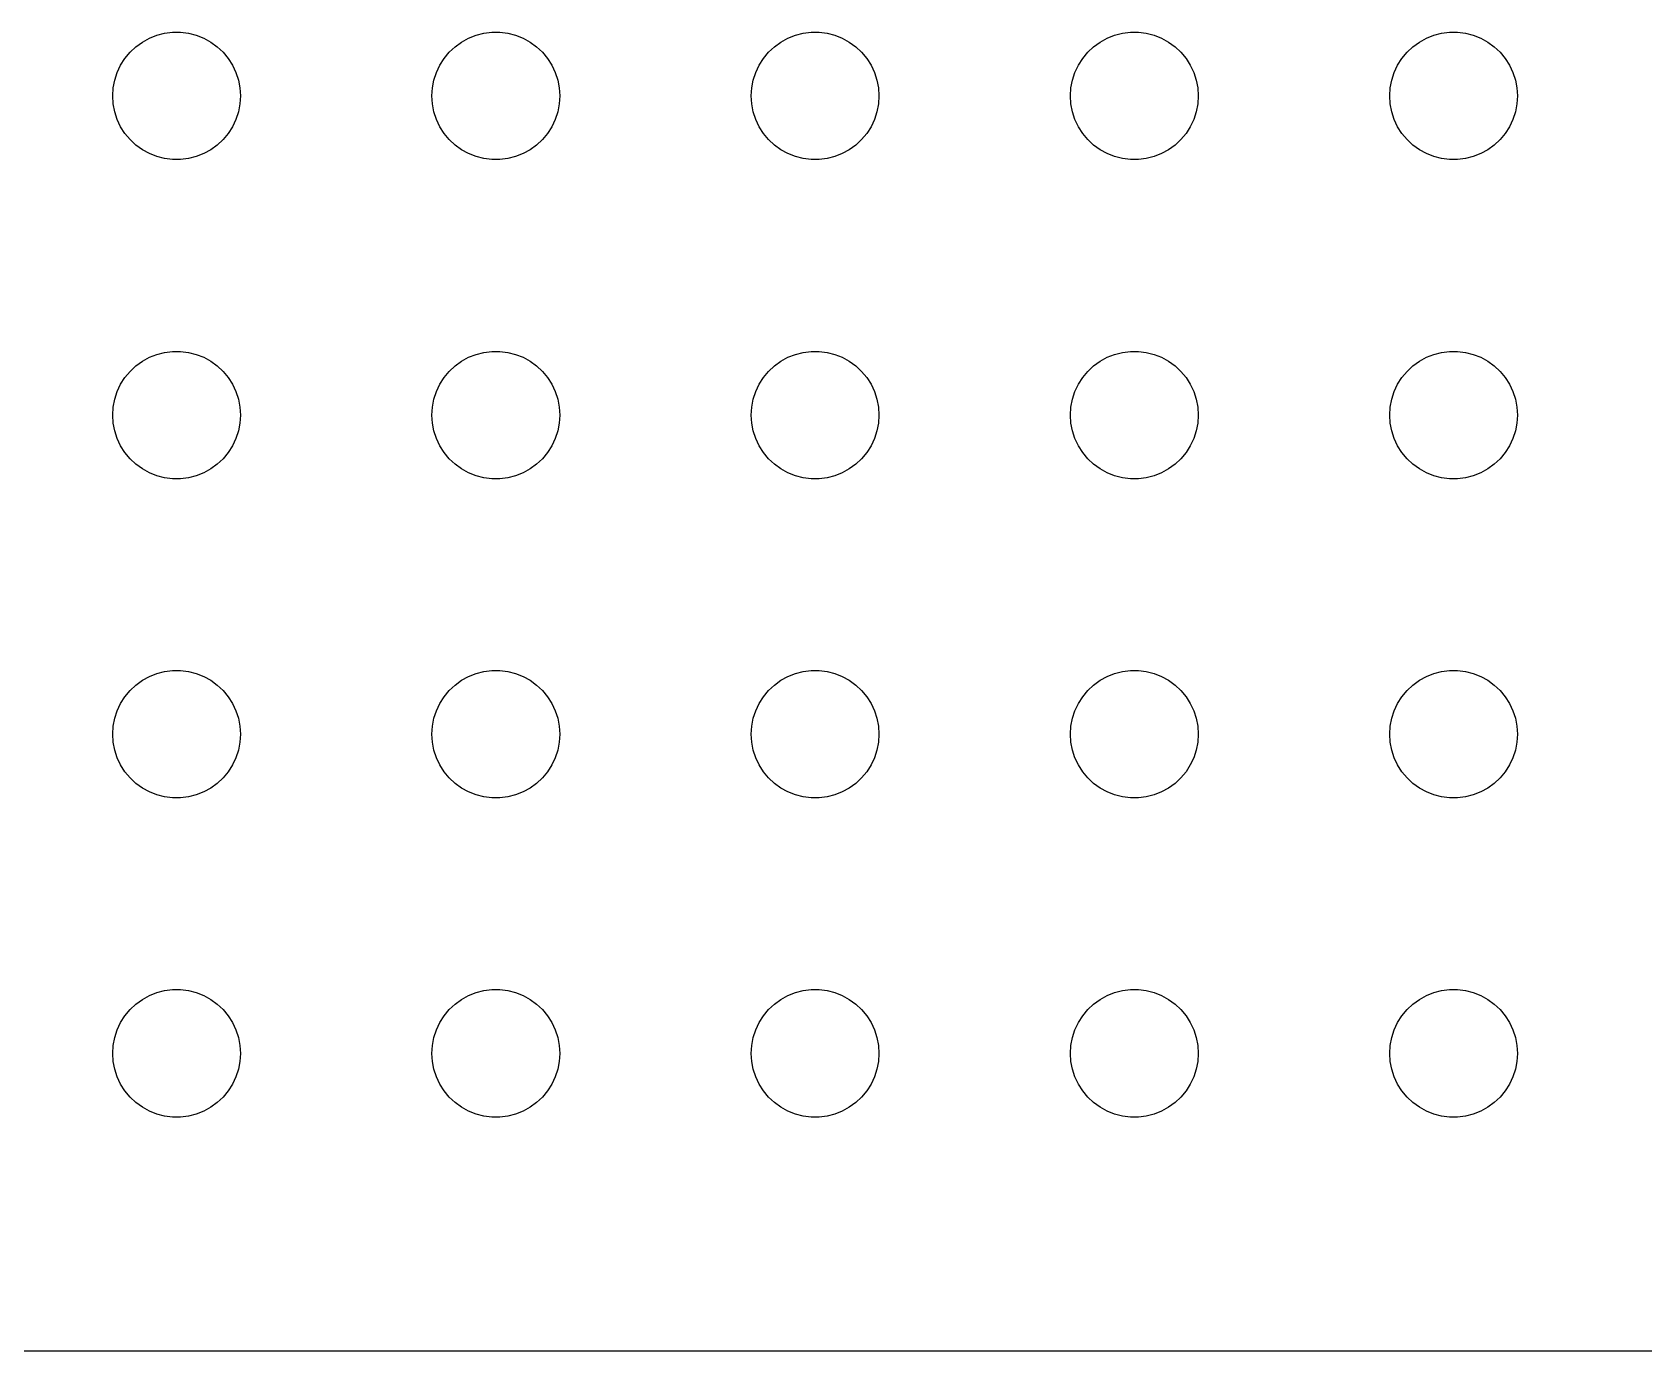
# Model space of a CAD drawing. Header units: metres. Extents: x -150 to 150, y -149 to 149.
# Drawn here: x 34.11 to 71.97, y -149.49 to -118.5 of the extents above; entities that cross this region are included whole.
import ezdxf

# ---------------------------------------------------------------- set-up
doc = ezdxf.new("R2010")
doc.units = ezdxf.units.M

msp = doc.modelspace()

# ---------------------------------------------------------------- linework, layer by layer
for p, q in [((36.4065, -118.973), (36.5439, -118.844)), ((36.5439, -118.844), (36.6963, -118.734)), ((36.6963, -118.734), (36.8613, -118.643)), ((36.8613, -118.643), (37.0365, -118.573)), ((37.0365, -118.573), (37.2189, -118.527)), ((37.2189, -118.527), (37.4058, -118.503)), ((37.4058, -118.503), (37.5942, -118.503)), ((37.5942, -118.503), (37.7811, -118.527)), ((37.7811, -118.527), (37.9635, -118.573)), ((37.9635, -118.573), (38.1387, -118.643)), ((38.1387, -118.643), (38.3037, -118.734)), ((38.3037, -118.734), (38.4561, -118.844)), ((38.4561, -118.844), (38.5934, -118.973)), ((43.9065, -118.973), (44.0439, -118.844)), ((44.0439, -118.844), (44.1963, -118.734)), ((44.1963, -118.734), (44.3613, -118.643)), ((44.3613, -118.643), (44.5365, -118.573)), ((44.5365, -118.573), (44.7189, -118.527)), ((44.7189, -118.527), (44.9058, -118.503)), ((44.9058, -118.503), (45.0942, -118.503)), ((45.0942, -118.503), (45.2811, -118.527)), ((45.2811, -118.527), (45.4635, -118.573)), ((45.4635, -118.573), (45.6387, -118.643)), ((45.6387, -118.643), (45.8037, -118.734)), ((45.8037, -118.734), (45.9561, -118.844)), ((45.9561, -118.844), (46.0934, -118.973)), ((51.4065, -118.973), (51.5439, -118.844)), ((51.5439, -118.844), (51.6963, -118.734)), ((51.6963, -118.734), (51.8613, -118.643)), ((51.8613, -118.643), (52.0365, -118.573)), ((52.0365, -118.573), (52.2189, -118.527)), ((52.2189, -118.527), (52.4058, -118.503)), ((52.4058, -118.503), (52.5942, -118.503)), ((52.5942, -118.503), (52.7811, -118.527)), ((52.7811, -118.527), (52.9635, -118.573)), ((52.9635, -118.573), (53.1387, -118.643)), ((53.1387, -118.643), (53.3037, -118.734)), ((53.3037, -118.734), (53.4561, -118.844)), ((53.4561, -118.844), (53.5934, -118.973)), ((58.9065, -118.973), (59.0439, -118.844)), ((59.0439, -118.844), (59.1963, -118.734)), ((59.1963, -118.734), (59.3613, -118.643)), ((59.3613, -118.643), (59.5365, -118.573)), ((59.5365, -118.573), (59.7189, -118.527)), ((59.7189, -118.527), (59.9058, -118.503)), ((59.9058, -118.503), (60.0942, -118.503)), ((60.0942, -118.503), (60.2811, -118.527)), ((60.2811, -118.527), (60.4635, -118.573)), ((60.4635, -118.573), (60.6387, -118.643)), ((60.6387, -118.643), (60.8037, -118.734)), ((60.8037, -118.734), (60.9561, -118.844)), ((60.9561, -118.844), (61.0934, -118.973)), ((66.4065, -118.973), (66.5439, -118.844)), ((66.5439, -118.844), (66.6963, -118.734)), ((66.6963, -118.734), (66.8613, -118.643)), ((66.8613, -118.643), (67.0365, -118.573)), ((67.0365, -118.573), (67.2189, -118.527)), ((67.2189, -118.527), (67.4058, -118.503)), ((67.4058, -118.503), (67.5942, -118.503)), ((67.5942, -118.503), (67.7811, -118.527)), ((67.7811, -118.527), (67.9635, -118.573)), ((67.9635, -118.573), (68.1387, -118.643)), ((68.1387, -118.643), (68.3037, -118.734)), ((68.3037, -118.734), (68.4561, -118.844)), ((68.4561, -118.844), (68.5934, -118.973)), ((36.1855, -119.277), (36.2865, -119.118)), ((36.2865, -119.118), (36.4065, -118.973)), ((38.5934, -118.973), (38.7135, -119.118)), ((38.7135, -119.118), (38.8145, -119.277)), ((43.6855, -119.277), (43.7865, -119.118)), ((43.7865, -119.118), (43.9065, -118.973)), ((46.0934, -118.973), (46.2135, -119.118)), ((46.2135, -119.118), (46.3145, -119.277)), ((51.1855, -119.277), (51.2865, -119.118)), ((51.2865, -119.118), (51.4065, -118.973)), ((53.5934, -118.973), (53.7135, -119.118)), ((53.7135, -119.118), (53.8145, -119.277)), ((58.6855, -119.277), (58.7865, -119.118)), ((58.7865, -119.118), (58.9065, -118.973)), ((61.0934, -118.973), (61.2135, -119.118)), ((61.2135, -119.118), (61.3145, -119.277)), ((66.1855, -119.277), (66.2865, -119.118)), ((66.2865, -119.118), (66.4065, -118.973)), ((68.5934, -118.973), (68.7135, -119.118)), ((68.7135, -119.118), (68.8145, -119.277)), ((36.0118, -119.812), (36.0471, -119.627)), ((36.0471, -119.627), (36.1053, -119.448)), ((36.1053, -119.448), (36.1855, -119.277)), ((38.8145, -119.277), (38.8947, -119.448)), ((38.8947, -119.448), (38.9529, -119.627)), ((38.9529, -119.627), (38.9882, -119.812)), ((43.5118, -119.812), (43.5471, -119.627)), ((43.5471, -119.627), (43.6053, -119.448)), ((43.6053, -119.448), (43.6855, -119.277)), ((46.3145, -119.277), (46.3947, -119.448)), ((46.3947, -119.448), (46.4529, -119.627)), ((46.4529, -119.627), (46.4882, -119.812)), ((51.0118, -119.812), (51.0471, -119.627)), ((51.0471, -119.627), (51.1053, -119.448)), ((51.1053, -119.448), (51.1855, -119.277)), ((53.8145, -119.277), (53.8947, -119.448)), ((53.8947, -119.448), (53.9529, -119.627)), ((53.9529, -119.627), (53.9882, -119.812)), ((58.5118, -119.812), (58.5471, -119.627)), ((58.5471, -119.627), (58.6053, -119.448)), ((58.6053, -119.448), (58.6855, -119.277)), ((61.3145, -119.277), (61.3947, -119.448)), ((61.3947, -119.448), (61.4529, -119.627)), ((61.4529, -119.627), (61.4882, -119.812)), ((66.0118, -119.812), (66.0471, -119.627)), ((66.0471, -119.627), (66.1053, -119.448)), ((66.1053, -119.448), (66.1855, -119.277)), ((68.8145, -119.277), (68.8947, -119.448)), ((68.8947, -119.448), (68.9529, -119.627)), ((68.9529, -119.627), (68.9882, -119.812)), ((36, -120), (36.0118, -119.812)), ((36.0118, -120.188), (36, -120)), ((38.9882, -119.812), (39, -120)), ((39, -120), (38.9882, -120.188)), ((43.5, -120), (43.5118, -119.812)), ((43.5118, -120.188), (43.5, -120)), ((46.4882, -119.812), (46.5, -120)), ((46.5, -120), (46.4882, -120.188)), ((51, -120), (51.0118, -119.812)), ((51.0118, -120.188), (51, -120)), ((53.9882, -119.812), (54, -120)), ((54, -120), (53.9882, -120.188)), ((58.5, -120), (58.5118, -119.812)), ((58.5118, -120.188), (58.5, -120)), ((61.4882, -119.812), (61.5, -120)), ((61.5, -120), (61.4882, -120.188)), ((66, -120), (66.0118, -119.812)), ((66.0118, -120.188), (66, -120)), ((68.9882, -119.812), (69, -120)), ((69, -120), (68.9882, -120.188)), ((36.0471, -120.373), (36.0118, -120.188)), ((36.1053, -120.552), (36.0471, -120.373)), ((38.9529, -120.373), (38.8947, -120.552)), ((38.9882, -120.188), (38.9529, -120.373)), ((43.5471, -120.373), (43.5118, -120.188)), ((43.6053, -120.552), (43.5471, -120.373)), ((46.4529, -120.373), (46.3947, -120.552)), ((46.4882, -120.188), (46.4529, -120.373)), ((51.0471, -120.373), (51.0118, -120.188)), ((51.1053, -120.552), (51.0471, -120.373)), ((53.9529, -120.373), (53.8947, -120.552)), ((53.9882, -120.188), (53.9529, -120.373)), ((58.5471, -120.373), (58.5118, -120.188)), ((58.6053, -120.552), (58.5471, -120.373)), ((61.4529, -120.373), (61.3947, -120.552)), ((61.4882, -120.188), (61.4529, -120.373)), ((66.0471, -120.373), (66.0118, -120.188)), ((66.1053, -120.552), (66.0471, -120.373)), ((68.9529, -120.373), (68.8947, -120.552)), ((68.9882, -120.188), (68.9529, -120.373)), ((36.1855, -120.723), (36.1053, -120.552)), ((36.2865, -120.882), (36.1855, -120.723)), ((38.8145, -120.723), (38.7135, -120.882)), ((38.8947, -120.552), (38.8145, -120.723)), ((43.6855, -120.723), (43.6053, -120.552)), ((43.7865, -120.882), (43.6855, -120.723)), ((46.3145, -120.723), (46.2135, -120.882)), ((46.3947, -120.552), (46.3145, -120.723)), ((51.1855, -120.723), (51.1053, -120.552)), ((51.2865, -120.882), (51.1855, -120.723)), ((53.8145, -120.723), (53.7135, -120.882)), ((53.8947, -120.552), (53.8145, -120.723)), ((58.6855, -120.723), (58.6053, -120.552)), ((58.7865, -120.882), (58.6855, -120.723)), ((61.3145, -120.723), (61.2135, -120.882)), ((61.3947, -120.552), (61.3145, -120.723)), ((66.1855, -120.723), (66.1053, -120.552)), ((66.2865, -120.882), (66.1855, -120.723)), ((68.8145, -120.723), (68.7135, -120.882)), ((68.8947, -120.552), (68.8145, -120.723)), ((36.4065, -121.027), (36.2865, -120.882)), ((36.5439, -121.156), (36.4065, -121.027)), ((38.5934, -121.027), (38.4561, -121.156)), ((38.7135, -120.882), (38.5934, -121.027)), ((43.9065, -121.027), (43.7865, -120.882)), ((44.0439, -121.156), (43.9065, -121.027)), ((46.0934, -121.027), (45.9561, -121.156)), ((46.2135, -120.882), (46.0934, -121.027)), ((51.4065, -121.027), (51.2865, -120.882)), ((51.5439, -121.156), (51.4065, -121.027)), ((53.5934, -121.027), (53.4561, -121.156)), ((53.7135, -120.882), (53.5934, -121.027)), ((58.9065, -121.027), (58.7865, -120.882)), ((59.0439, -121.156), (58.9065, -121.027)), ((61.0934, -121.027), (60.9561, -121.156)), ((61.2135, -120.882), (61.0934, -121.027)), ((66.4065, -121.027), (66.2865, -120.882)), ((66.5439, -121.156), (66.4065, -121.027)), ((68.5934, -121.027), (68.4561, -121.156)), ((68.7135, -120.882), (68.5934, -121.027)), ((36.6963, -121.266), (36.5439, -121.156)), ((36.8613, -121.357), (36.6963, -121.266)), ((37.0365, -121.427), (36.8613, -121.357)), ((37.2189, -121.473), (37.0365, -121.427)), ((37.4058, -121.497), (37.2189, -121.473)), ((37.5942, -121.497), (37.4058, -121.497)), ((37.7811, -121.473), (37.5942, -121.497)), ((37.9635, -121.427), (37.7811, -121.473)), ((38.1387, -121.357), (37.9635, -121.427)), ((38.3037, -121.266), (38.1387, -121.357)), ((38.4561, -121.156), (38.3037, -121.266)), ((44.1963, -121.266), (44.0439, -121.156)), ((44.3613, -121.357), (44.1963, -121.266)), ((44.5365, -121.427), (44.3613, -121.357)), ((44.7189, -121.473), (44.5365, -121.427)), ((44.9058, -121.497), (44.7189, -121.473)), ((45.0942, -121.497), (44.9058, -121.497)), ((45.2811, -121.473), (45.0942, -121.497)), ((45.4635, -121.427), (45.2811, -121.473)), ((45.6387, -121.357), (45.4635, -121.427)), ((45.8037, -121.266), (45.6387, -121.357)), ((45.9561, -121.156), (45.8037, -121.266)), ((51.6963, -121.266), (51.5439, -121.156)), ((51.8613, -121.357), (51.6963, -121.266)), ((52.0365, -121.427), (51.8613, -121.357)), ((52.2189, -121.473), (52.0365, -121.427)), ((52.4058, -121.497), (52.2189, -121.473)), ((52.5942, -121.497), (52.4058, -121.497)), ((52.7811, -121.473), (52.5942, -121.497)), ((52.9635, -121.427), (52.7811, -121.473)), ((53.1387, -121.357), (52.9635, -121.427)), ((53.3037, -121.266), (53.1387, -121.357)), ((53.4561, -121.156), (53.3037, -121.266)), ((59.1963, -121.266), (59.0439, -121.156)), ((59.3613, -121.357), (59.1963, -121.266)), ((59.5365, -121.427), (59.3613, -121.357)), ((59.7189, -121.473), (59.5365, -121.427)), ((59.9058, -121.497), (59.7189, -121.473)), ((60.0942, -121.497), (59.9058, -121.497)), ((60.2811, -121.473), (60.0942, -121.497)), ((60.4635, -121.427), (60.2811, -121.473)), ((60.6387, -121.357), (60.4635, -121.427)), ((60.8037, -121.266), (60.6387, -121.357)), ((60.9561, -121.156), (60.8037, -121.266)), ((66.6963, -121.266), (66.5439, -121.156)), ((66.8613, -121.357), (66.6963, -121.266)), ((67.0365, -121.427), (66.8613, -121.357)), ((67.2189, -121.473), (67.0365, -121.427)), ((67.4058, -121.497), (67.2189, -121.473)), ((67.5942, -121.497), (67.4058, -121.497)), ((67.7811, -121.473), (67.5942, -121.497)), ((67.9635, -121.427), (67.7811, -121.473)), ((68.1387, -121.357), (67.9635, -121.427)), ((68.3037, -121.266), (68.1387, -121.357)), ((68.4561, -121.156), (68.3037, -121.266)), ((37.0365, -126.073), (37.2189, -126.027)), ((37.2189, -126.027), (37.4058, -126.003)), ((37.4058, -126.003), (37.5942, -126.003)), ((37.5942, -126.003), (37.7811, -126.027)), ((37.7811, -126.027), (37.9635, -126.073)), ((44.5365, -126.073), (44.7189, -126.027)), ((44.7189, -126.027), (44.9058, -126.003)), ((44.9058, -126.003), (45.0942, -126.003)), ((45.0942, -126.003), (45.2811, -126.027)), ((45.2811, -126.027), (45.4635, -126.073)), ((52.0365, -126.073), (52.2189, -126.027)), ((52.2189, -126.027), (52.4058, -126.003)), ((52.4058, -126.003), (52.5942, -126.003)), ((52.5942, -126.003), (52.7811, -126.027)), ((52.7811, -126.027), (52.9635, -126.073)), ((59.5365, -126.073), (59.7189, -126.027)), ((59.7189, -126.027), (59.9058, -126.003)), ((59.9058, -126.003), (60.0942, -126.003)), ((60.0942, -126.003), (60.2811, -126.027)), ((60.2811, -126.027), (60.4635, -126.073)), ((67.0365, -126.073), (67.2189, -126.027)), ((67.2189, -126.027), (67.4058, -126.003)), ((67.4058, -126.003), (67.5942, -126.003)), ((67.5942, -126.003), (67.7811, -126.027)), ((67.7811, -126.027), (67.9635, -126.073)), ((36.4065, -126.473), (36.5439, -126.344)), ((36.5439, -126.344), (36.6963, -126.234)), ((36.6963, -126.234), (36.8613, -126.143)), ((36.8613, -126.143), (37.0365, -126.073)), ((37.9635, -126.073), (38.1387, -126.143)), ((38.1387, -126.143), (38.3037, -126.234)), ((38.3037, -126.234), (38.4561, -126.344)), ((38.4561, -126.344), (38.5934, -126.473)), ((43.9065, -126.473), (44.0439, -126.344)), ((44.0439, -126.344), (44.1963, -126.234)), ((44.1963, -126.234), (44.3613, -126.143)), ((44.3613, -126.143), (44.5365, -126.073)), ((45.4635, -126.073), (45.6387, -126.143)), ((45.6387, -126.143), (45.8037, -126.234)), ((45.8037, -126.234), (45.9561, -126.344)), ((45.9561, -126.344), (46.0934, -126.473)), ((51.4065, -126.473), (51.5439, -126.344)), ((51.5439, -126.344), (51.6963, -126.234)), ((51.6963, -126.234), (51.8613, -126.143)), ((51.8613, -126.143), (52.0365, -126.073)), ((52.9635, -126.073), (53.1387, -126.143)), ((53.1387, -126.143), (53.3037, -126.234)), ((53.3037, -126.234), (53.4561, -126.344)), ((53.4561, -126.344), (53.5934, -126.473)), ((58.9065, -126.473), (59.0439, -126.344)), ((59.0439, -126.344), (59.1963, -126.234)), ((59.1963, -126.234), (59.3613, -126.143)), ((59.3613, -126.143), (59.5365, -126.073)), ((60.4635, -126.073), (60.6387, -126.143)), ((60.6387, -126.143), (60.8037, -126.234)), ((60.8037, -126.234), (60.9561, -126.344)), ((60.9561, -126.344), (61.0934, -126.473)), ((66.4065, -126.473), (66.5439, -126.344)), ((66.5439, -126.344), (66.6963, -126.234)), ((66.6963, -126.234), (66.8613, -126.143)), ((66.8613, -126.143), (67.0365, -126.073)), ((67.9635, -126.073), (68.1387, -126.143)), ((68.1387, -126.143), (68.3037, -126.234)), ((68.3037, -126.234), (68.4561, -126.344)), ((68.4561, -126.344), (68.5934, -126.473)), ((36.1053, -126.948), (36.1855, -126.777)), ((36.1855, -126.777), (36.2865, -126.618)), ((36.2865, -126.618), (36.4065, -126.473)), ((38.5934, -126.473), (38.7135, -126.618)), ((38.7135, -126.618), (38.8145, -126.777)), ((38.8145, -126.777), (38.8947, -126.948)), ((43.6053, -126.948), (43.6855, -126.777)), ((43.6855, -126.777), (43.7865, -126.618)), ((43.7865, -126.618), (43.9065, -126.473)), ((46.0934, -126.473), (46.2135, -126.618)), ((46.2135, -126.618), (46.3145, -126.777)), ((46.3145, -126.777), (46.3947, -126.948)), ((51.1053, -126.948), (51.1855, -126.777)), ((51.1855, -126.777), (51.2865, -126.618)), ((51.2865, -126.618), (51.4065, -126.473)), ((53.5934, -126.473), (53.7135, -126.618)), ((53.7135, -126.618), (53.8145, -126.777)), ((53.8145, -126.777), (53.8947, -126.948)), ((58.6053, -126.948), (58.6855, -126.777)), ((58.6855, -126.777), (58.7865, -126.618)), ((58.7865, -126.618), (58.9065, -126.473)), ((61.0934, -126.473), (61.2135, -126.618)), ((61.2135, -126.618), (61.3145, -126.777)), ((61.3145, -126.777), (61.3947, -126.948)), ((66.1053, -126.948), (66.1855, -126.777)), ((66.1855, -126.777), (66.2865, -126.618)), ((66.2865, -126.618), (66.4065, -126.473)), ((68.5934, -126.473), (68.7135, -126.618)), ((68.7135, -126.618), (68.8145, -126.777)), ((68.8145, -126.777), (68.8947, -126.948)), ((36.0118, -127.312), (36.0471, -127.127)), ((36.0471, -127.127), (36.1053, -126.948)), ((38.8947, -126.948), (38.9529, -127.127)), ((38.9529, -127.127), (38.9882, -127.312)), ((43.5118, -127.312), (43.5471, -127.127)), ((43.5471, -127.127), (43.6053, -126.948)), ((46.3947, -126.948), (46.4529, -127.127)), ((46.4529, -127.127), (46.4882, -127.312)), ((51.0118, -127.312), (51.0471, -127.127)), ((51.0471, -127.127), (51.1053, -126.948)), ((53.8947, -126.948), (53.9529, -127.127)), ((53.9529, -127.127), (53.9882, -127.312)), ((58.5118, -127.312), (58.5471, -127.127)), ((58.5471, -127.127), (58.6053, -126.948)), ((61.3947, -126.948), (61.4529, -127.127)), ((61.4529, -127.127), (61.4882, -127.312)), ((66.0118, -127.312), (66.0471, -127.127)), ((66.0471, -127.127), (66.1053, -126.948)), ((68.8947, -126.948), (68.9529, -127.127)), ((68.9529, -127.127), (68.9882, -127.312)), ((36, -127.5), (36.0118, -127.312)), ((36.0118, -127.688), (36, -127.5)), ((38.9882, -127.312), (39, -127.5)), ((39, -127.5), (38.9882, -127.688)), ((43.5, -127.5), (43.5118, -127.312)), ((43.5118, -127.688), (43.5, -127.5)), ((46.4882, -127.312), (46.5, -127.5)), ((46.5, -127.5), (46.4882, -127.688)), ((51, -127.5), (51.0118, -127.312)), ((51.0118, -127.688), (51, -127.5)), ((53.9882, -127.312), (54, -127.5)), ((54, -127.5), (53.9882, -127.688)), ((58.5, -127.5), (58.5118, -127.312)), ((58.5118, -127.688), (58.5, -127.5)), ((61.4882, -127.312), (61.5, -127.5)), ((61.5, -127.5), (61.4882, -127.688)), ((66, -127.5), (66.0118, -127.312)), ((66.0118, -127.688), (66, -127.5)), ((68.9882, -127.312), (69, -127.5)), ((69, -127.5), (68.9882, -127.688)), ((36.0471, -127.873), (36.0118, -127.688)), ((36.1053, -128.052), (36.0471, -127.873)), ((38.9529, -127.873), (38.8947, -128.052)), ((38.9882, -127.688), (38.9529, -127.873)), ((43.5471, -127.873), (43.5118, -127.688)), ((43.6053, -128.052), (43.5471, -127.873)), ((46.4529, -127.873), (46.3947, -128.052)), ((46.4882, -127.688), (46.4529, -127.873)), ((51.0471, -127.873), (51.0118, -127.688)), ((51.1053, -128.052), (51.0471, -127.873)), ((53.9529, -127.873), (53.8947, -128.052)), ((53.9882, -127.688), (53.9529, -127.873)), ((58.5471, -127.873), (58.5118, -127.688)), ((58.6053, -128.052), (58.5471, -127.873)), ((61.4529, -127.873), (61.3947, -128.052)), ((61.4882, -127.688), (61.4529, -127.873)), ((66.0471, -127.873), (66.0118, -127.688)), ((66.1053, -128.052), (66.0471, -127.873)), ((68.9529, -127.873), (68.8947, -128.052)), ((68.9882, -127.688), (68.9529, -127.873)), ((36.1855, -128.223), (36.1053, -128.052)), ((36.2865, -128.382), (36.1855, -128.223)), ((38.8145, -128.223), (38.7135, -128.382)), ((38.8947, -128.052), (38.8145, -128.223)), ((43.6855, -128.223), (43.6053, -128.052)), ((43.7865, -128.382), (43.6855, -128.223)), ((46.3145, -128.223), (46.2135, -128.382)), ((46.3947, -128.052), (46.3145, -128.223)), ((51.1855, -128.223), (51.1053, -128.052)), ((51.2865, -128.382), (51.1855, -128.223)), ((53.8145, -128.223), (53.7135, -128.382)), ((53.8947, -128.052), (53.8145, -128.223)), ((58.6855, -128.223), (58.6053, -128.052)), ((58.7865, -128.382), (58.6855, -128.223)), ((61.3145, -128.223), (61.2135, -128.382)), ((61.3947, -128.052), (61.3145, -128.223)), ((66.1855, -128.223), (66.1053, -128.052)), ((66.2865, -128.382), (66.1855, -128.223)), ((68.8145, -128.223), (68.7135, -128.382)), ((68.8947, -128.052), (68.8145, -128.223)), ((36.4065, -128.527), (36.2865, -128.382)), ((36.5439, -128.656), (36.4065, -128.527)), ((36.6963, -128.766), (36.5439, -128.656)), ((38.4561, -128.656), (38.3037, -128.766)), ((38.5934, -128.527), (38.4561, -128.656)), ((38.7135, -128.382), (38.5934, -128.527)), ((43.9065, -128.527), (43.7865, -128.382)), ((44.0439, -128.656), (43.9065, -128.527)), ((44.1963, -128.766), (44.0439, -128.656)), ((45.9561, -128.656), (45.8037, -128.766)), ((46.0934, -128.527), (45.9561, -128.656)), ((46.2135, -128.382), (46.0934, -128.527)), ((51.4065, -128.527), (51.2865, -128.382)), ((51.5439, -128.656), (51.4065, -128.527)), ((51.6963, -128.766), (51.5439, -128.656)), ((53.4561, -128.656), (53.3037, -128.766)), ((53.5934, -128.527), (53.4561, -128.656)), ((53.7135, -128.382), (53.5934, -128.527)), ((58.9065, -128.527), (58.7865, -128.382)), ((59.0439, -128.656), (58.9065, -128.527)), ((59.1963, -128.766), (59.0439, -128.656)), ((60.9561, -128.656), (60.8037, -128.766)), ((61.0934, -128.527), (60.9561, -128.656)), ((61.2135, -128.382), (61.0934, -128.527)), ((66.4065, -128.527), (66.2865, -128.382)), ((66.5439, -128.656), (66.4065, -128.527)), ((66.6963, -128.766), (66.5439, -128.656)), ((68.4561, -128.656), (68.3037, -128.766)), ((68.5934, -128.527), (68.4561, -128.656)), ((68.7135, -128.382), (68.5934, -128.527)), ((36.8613, -128.857), (36.6963, -128.766)), ((37.0365, -128.927), (36.8613, -128.857)), ((37.2189, -128.973), (37.0365, -128.927)), ((37.4058, -128.997), (37.2189, -128.973)), ((37.5942, -128.997), (37.4058, -128.997)), ((37.7811, -128.973), (37.5942, -128.997)), ((37.9635, -128.927), (37.7811, -128.973)), ((38.1387, -128.857), (37.9635, -128.927)), ((38.3037, -128.766), (38.1387, -128.857)), ((44.3613, -128.857), (44.1963, -128.766)), ((44.5365, -128.927), (44.3613, -128.857)), ((44.7189, -128.973), (44.5365, -128.927)), ((44.9058, -128.997), (44.7189, -128.973)), ((45.0942, -128.997), (44.9058, -128.997)), ((45.2811, -128.973), (45.0942, -128.997)), ((45.4635, -128.927), (45.2811, -128.973)), ((45.6387, -128.857), (45.4635, -128.927)), ((45.8037, -128.766), (45.6387, -128.857)), ((51.8613, -128.857), (51.6963, -128.766)), ((52.0365, -128.927), (51.8613, -128.857)), ((52.2189, -128.973), (52.0365, -128.927)), ((52.4058, -128.997), (52.2189, -128.973)), ((52.5942, -128.997), (52.4058, -128.997)), ((52.7811, -128.973), (52.5942, -128.997)), ((52.9635, -128.927), (52.7811, -128.973)), ((53.1387, -128.857), (52.9635, -128.927)), ((53.3037, -128.766), (53.1387, -128.857)), ((59.3613, -128.857), (59.1963, -128.766)), ((59.5365, -128.927), (59.3613, -128.857)), ((59.7189, -128.973), (59.5365, -128.927)), ((59.9058, -128.997), (59.7189, -128.973)), ((60.0942, -128.997), (59.9058, -128.997)), ((60.2811, -128.973), (60.0942, -128.997)), ((60.4635, -128.927), (60.2811, -128.973)), ((60.6387, -128.857), (60.4635, -128.927)), ((60.8037, -128.766), (60.6387, -128.857)), ((66.8613, -128.857), (66.6963, -128.766)), ((67.0365, -128.927), (66.8613, -128.857)), ((67.2189, -128.973), (67.0365, -128.927)), ((67.4058, -128.997), (67.2189, -128.973)), ((67.5942, -128.997), (67.4058, -128.997)), ((67.7811, -128.973), (67.5942, -128.997)), ((67.9635, -128.927), (67.7811, -128.973)), ((68.1387, -128.857), (67.9635, -128.927)), ((68.3037, -128.766), (68.1387, -128.857)), ((36.8613, -133.643), (37.0365, -133.573)), ((37.0365, -133.573), (37.2189, -133.527)), ((37.2189, -133.527), (37.4058, -133.503)), ((37.4058, -133.503), (37.5942, -133.503)), ((37.5942, -133.503), (37.7811, -133.527)), ((37.7811, -133.527), (37.9635, -133.573)), ((37.9635, -133.573), (38.1387, -133.643)), ((44.3613, -133.643), (44.5365, -133.573)), ((44.5365, -133.573), (44.7189, -133.527)), ((44.7189, -133.527), (44.9058, -133.503)), ((44.9058, -133.503), (45.0942, -133.503)), ((45.0942, -133.503), (45.2811, -133.527)), ((45.2811, -133.527), (45.4635, -133.573)), ((45.4635, -133.573), (45.6387, -133.643)), ((51.8613, -133.643), (52.0365, -133.573)), ((52.0365, -133.573), (52.2189, -133.527)), ((52.2189, -133.527), (52.4058, -133.503)), ((52.4058, -133.503), (52.5942, -133.503)), ((52.5942, -133.503), (52.7811, -133.527)), ((52.7811, -133.527), (52.9635, -133.573)), ((52.9635, -133.573), (53.1387, -133.643)), ((59.3613, -133.643), (59.5365, -133.573)), ((59.5365, -133.573), (59.7189, -133.527)), ((59.7189, -133.527), (59.9058, -133.503)), ((59.9058, -133.503), (60.0942, -133.503)), ((60.0942, -133.503), (60.2811, -133.527)), ((60.2811, -133.527), (60.4635, -133.573)), ((60.4635, -133.573), (60.6387, -133.643)), ((66.8613, -133.643), (67.0365, -133.573)), ((67.0365, -133.573), (67.2189, -133.527)), ((67.2189, -133.527), (67.4058, -133.503)), ((67.4058, -133.503), (67.5942, -133.503)), ((67.5942, -133.503), (67.7811, -133.527)), ((67.7811, -133.527), (67.9635, -133.573)), ((67.9635, -133.573), (68.1387, -133.643)), ((36.2865, -134.118), (36.4065, -133.973)), ((36.4065, -133.973), (36.5439, -133.844)), ((36.5439, -133.844), (36.6963, -133.734)), ((36.6963, -133.734), (36.8613, -133.643)), ((38.1387, -133.643), (38.3037, -133.734)), ((38.3037, -133.734), (38.4561, -133.844)), ((38.4561, -133.844), (38.5934, -133.973)), ((38.5934, -133.973), (38.7135, -134.118)), ((43.7865, -134.118), (43.9065, -133.973)), ((43.9065, -133.973), (44.0439, -133.844)), ((44.0439, -133.844), (44.1963, -133.734)), ((44.1963, -133.734), (44.3613, -133.643)), ((45.6387, -133.643), (45.8037, -133.734)), ((45.8037, -133.734), (45.9561, -133.844)), ((45.9561, -133.844), (46.0934, -133.973)), ((46.0934, -133.973), (46.2135, -134.118)), ((51.2865, -134.118), (51.4065, -133.973)), ((51.4065, -133.973), (51.5439, -133.844)), ((51.5439, -133.844), (51.6963, -133.734)), ((51.6963, -133.734), (51.8613, -133.643)), ((53.1387, -133.643), (53.3037, -133.734)), ((53.3037, -133.734), (53.4561, -133.844)), ((53.4561, -133.844), (53.5934, -133.973)), ((53.5934, -133.973), (53.7135, -134.118)), ((58.7865, -134.118), (58.9065, -133.973)), ((58.9065, -133.973), (59.0439, -133.844)), ((59.0439, -133.844), (59.1963, -133.734)), ((59.1963, -133.734), (59.3613, -133.643)), ((60.6387, -133.643), (60.8037, -133.734)), ((60.8037, -133.734), (60.9561, -133.844)), ((60.9561, -133.844), (61.0934, -133.973)), ((61.0934, -133.973), (61.2135, -134.118)), ((66.2865, -134.118), (66.4065, -133.973)), ((66.4065, -133.973), (66.5439, -133.844)), ((66.5439, -133.844), (66.6963, -133.734)), ((66.6963, -133.734), (66.8613, -133.643)), ((68.1387, -133.643), (68.3037, -133.734)), ((68.3037, -133.734), (68.4561, -133.844)), ((68.4561, -133.844), (68.5934, -133.973)), ((68.5934, -133.973), (68.7135, -134.118)), ((36.1053, -134.448), (36.1855, -134.277)), ((36.1855, -134.277), (36.2865, -134.118)), ((38.7135, -134.118), (38.8145, -134.277)), ((38.8145, -134.277), (38.8947, -134.448)), ((43.6053, -134.448), (43.6855, -134.277)), ((43.6855, -134.277), (43.7865, -134.118)), ((46.2135, -134.118), (46.3145, -134.277)), ((46.3145, -134.277), (46.3947, -134.448)), ((51.1053, -134.448), (51.1855, -134.277)), ((51.1855, -134.277), (51.2865, -134.118)), ((53.7135, -134.118), (53.8145, -134.277)), ((53.8145, -134.277), (53.8947, -134.448)), ((58.6053, -134.448), (58.6855, -134.277)), ((58.6855, -134.277), (58.7865, -134.118)), ((61.2135, -134.118), (61.3145, -134.277)), ((61.3145, -134.277), (61.3947, -134.448)), ((66.1053, -134.448), (66.1855, -134.277)), ((66.1855, -134.277), (66.2865, -134.118)), ((68.7135, -134.118), (68.8145, -134.277)), ((68.8145, -134.277), (68.8947, -134.448)), ((36.0118, -134.812), (36.0471, -134.627)), ((36.0471, -134.627), (36.1053, -134.448)), ((38.8947, -134.448), (38.9529, -134.627)), ((38.9529, -134.627), (38.9882, -134.812)), ((43.5118, -134.812), (43.5471, -134.627)), ((43.5471, -134.627), (43.6053, -134.448)), ((46.3947, -134.448), (46.4529, -134.627)), ((46.4529, -134.627), (46.4882, -134.812)), ((51.0118, -134.812), (51.0471, -134.627)), ((51.0471, -134.627), (51.1053, -134.448)), ((53.8947, -134.448), (53.9529, -134.627)), ((53.9529, -134.627), (53.9882, -134.812)), ((58.5118, -134.812), (58.5471, -134.627)), ((58.5471, -134.627), (58.6053, -134.448)), ((61.3947, -134.448), (61.4529, -134.627)), ((61.4529, -134.627), (61.4882, -134.812)), ((66.0118, -134.812), (66.0471, -134.627)), ((66.0471, -134.627), (66.1053, -134.448)), ((68.8947, -134.448), (68.9529, -134.627)), ((68.9529, -134.627), (68.9882, -134.812)), ((36, -135), (36.0118, -134.812)), ((36.0118, -135.188), (36, -135)), ((38.9882, -134.812), (39, -135)), ((39, -135), (38.9882, -135.188)), ((43.5, -135), (43.5118, -134.812)), ((43.5118, -135.188), (43.5, -135)), ((46.4882, -134.812), (46.5, -135)), ((46.5, -135), (46.4882, -135.188)), ((51, -135), (51.0118, -134.812)), ((51.0118, -135.188), (51, -135)), ((53.9882, -134.812), (54, -135)), ((54, -135), (53.9882, -135.188)), ((58.5, -135), (58.5118, -134.812)), ((58.5118, -135.188), (58.5, -135)), ((61.4882, -134.812), (61.5, -135)), ((61.5, -135), (61.4882, -135.188)), ((66, -135), (66.0118, -134.812)), ((66.0118, -135.188), (66, -135)), ((68.9882, -134.812), (69, -135)), ((69, -135), (68.9882, -135.188)), ((36.0471, -135.373), (36.0118, -135.188)), ((36.1053, -135.552), (36.0471, -135.373)), ((38.9529, -135.373), (38.8947, -135.552)), ((38.9882, -135.188), (38.9529, -135.373)), ((43.5471, -135.373), (43.5118, -135.188)), ((43.6053, -135.552), (43.5471, -135.373)), ((46.4529, -135.373), (46.3947, -135.552)), ((46.4882, -135.188), (46.4529, -135.373)), ((51.0471, -135.373), (51.0118, -135.188)), ((51.1053, -135.552), (51.0471, -135.373)), ((53.9529, -135.373), (53.8947, -135.552)), ((53.9882, -135.188), (53.9529, -135.373)), ((58.5471, -135.373), (58.5118, -135.188)), ((58.6053, -135.552), (58.5471, -135.373)), ((61.4529, -135.373), (61.3947, -135.552)), ((61.4882, -135.188), (61.4529, -135.373)), ((66.0471, -135.373), (66.0118, -135.188)), ((66.1053, -135.552), (66.0471, -135.373)), ((68.9529, -135.373), (68.8947, -135.552)), ((68.9882, -135.188), (68.9529, -135.373)), ((36.1855, -135.723), (36.1053, -135.552)), ((36.2865, -135.882), (36.1855, -135.723)), ((36.4065, -136.027), (36.2865, -135.882)), ((38.7135, -135.882), (38.5934, -136.027)), ((38.8145, -135.723), (38.7135, -135.882)), ((38.8947, -135.552), (38.8145, -135.723)), ((43.6855, -135.723), (43.6053, -135.552)), ((43.7865, -135.882), (43.6855, -135.723)), ((43.9065, -136.027), (43.7865, -135.882)), ((46.2135, -135.882), (46.0934, -136.027)), ((46.3145, -135.723), (46.2135, -135.882)), ((46.3947, -135.552), (46.3145, -135.723)), ((51.1855, -135.723), (51.1053, -135.552)), ((51.2865, -135.882), (51.1855, -135.723)), ((51.4065, -136.027), (51.2865, -135.882)), ((53.7135, -135.882), (53.5934, -136.027)), ((53.8145, -135.723), (53.7135, -135.882)), ((53.8947, -135.552), (53.8145, -135.723)), ((58.6855, -135.723), (58.6053, -135.552)), ((58.7865, -135.882), (58.6855, -135.723)), ((58.9065, -136.027), (58.7865, -135.882)), ((61.2135, -135.882), (61.0934, -136.027)), ((61.3145, -135.723), (61.2135, -135.882)), ((61.3947, -135.552), (61.3145, -135.723)), ((66.1855, -135.723), (66.1053, -135.552)), ((66.2865, -135.882), (66.1855, -135.723)), ((66.4065, -136.027), (66.2865, -135.882)), ((68.7135, -135.882), (68.5934, -136.027)), ((68.8145, -135.723), (68.7135, -135.882)), ((68.8947, -135.552), (68.8145, -135.723)), ((36.5439, -136.156), (36.4065, -136.027)), ((36.6963, -136.266), (36.5439, -136.156)), ((36.8613, -136.357), (36.6963, -136.266)), ((38.3037, -136.266), (38.1387, -136.357)), ((38.4561, -136.156), (38.3037, -136.266)), ((38.5934, -136.027), (38.4561, -136.156)), ((44.0439, -136.156), (43.9065, -136.027)), ((44.1963, -136.266), (44.0439, -136.156)), ((44.3613, -136.357), (44.1963, -136.266)), ((45.8037, -136.266), (45.6387, -136.357)), ((45.9561, -136.156), (45.8037, -136.266)), ((46.0934, -136.027), (45.9561, -136.156)), ((51.5439, -136.156), (51.4065, -136.027)), ((51.6963, -136.266), (51.5439, -136.156)), ((51.8613, -136.357), (51.6963, -136.266)), ((53.3037, -136.266), (53.1387, -136.357)), ((53.4561, -136.156), (53.3037, -136.266)), ((53.5934, -136.027), (53.4561, -136.156)), ((59.0439, -136.156), (58.9065, -136.027)), ((59.1963, -136.266), (59.0439, -136.156)), ((59.3613, -136.357), (59.1963, -136.266)), ((60.8037, -136.266), (60.6387, -136.357)), ((60.9561, -136.156), (60.8037, -136.266)), ((61.0934, -136.027), (60.9561, -136.156)), ((66.5439, -136.156), (66.4065, -136.027)), ((66.6963, -136.266), (66.5439, -136.156)), ((66.8613, -136.357), (66.6963, -136.266)), ((68.3037, -136.266), (68.1387, -136.357)), ((68.4561, -136.156), (68.3037, -136.266)), ((68.5934, -136.027), (68.4561, -136.156)), ((37.0365, -136.427), (36.8613, -136.357)), ((37.2189, -136.473), (37.0365, -136.427)), ((37.4058, -136.497), (37.2189, -136.473)), ((37.5942, -136.497), (37.4058, -136.497)), ((37.7811, -136.473), (37.5942, -136.497)), ((37.9635, -136.427), (37.7811, -136.473)), ((38.1387, -136.357), (37.9635, -136.427)), ((44.5365, -136.427), (44.3613, -136.357)), ((44.7189, -136.473), (44.5365, -136.427)), ((44.9058, -136.497), (44.7189, -136.473)), ((45.0942, -136.497), (44.9058, -136.497)), ((45.2811, -136.473), (45.0942, -136.497)), ((45.4635, -136.427), (45.2811, -136.473)), ((45.6387, -136.357), (45.4635, -136.427)), ((52.0365, -136.427), (51.8613, -136.357)), ((52.2189, -136.473), (52.0365, -136.427)), ((52.4058, -136.497), (52.2189, -136.473)), ((52.5942, -136.497), (52.4058, -136.497)), ((52.7811, -136.473), (52.5942, -136.497)), ((52.9635, -136.427), (52.7811, -136.473)), ((53.1387, -136.357), (52.9635, -136.427)), ((59.5365, -136.427), (59.3613, -136.357)), ((59.7189, -136.473), (59.5365, -136.427)), ((59.9058, -136.497), (59.7189, -136.473)), ((60.0942, -136.497), (59.9058, -136.497)), ((60.2811, -136.473), (60.0942, -136.497)), ((60.4635, -136.427), (60.2811, -136.473)), ((60.6387, -136.357), (60.4635, -136.427)), ((67.0365, -136.427), (66.8613, -136.357)), ((67.2189, -136.473), (67.0365, -136.427)), ((67.4058, -136.497), (67.2189, -136.473)), ((67.5942, -136.497), (67.4058, -136.497)), ((67.7811, -136.473), (67.5942, -136.497)), ((67.9635, -136.427), (67.7811, -136.473)), ((68.1387, -136.357), (67.9635, -136.427)), ((36.6963, -141.234), (36.8613, -141.143)), ((36.8613, -141.143), (37.0365, -141.073)), ((37.0365, -141.073), (37.2189, -141.027)), ((37.2189, -141.027), (37.4058, -141.003)), ((37.4058, -141.003), (37.5942, -141.003)), ((37.5942, -141.003), (37.7811, -141.027)), ((37.7811, -141.027), (37.9635, -141.073)), ((37.9635, -141.073), (38.1387, -141.143)), ((38.1387, -141.143), (38.3037, -141.234)), ((44.1963, -141.234), (44.3613, -141.143)), ((44.3613, -141.143), (44.5365, -141.073)), ((44.5365, -141.073), (44.7189, -141.027)), ((44.7189, -141.027), (44.9058, -141.003)), ((44.9058, -141.003), (45.0942, -141.003)), ((45.0942, -141.003), (45.2811, -141.027)), ((45.2811, -141.027), (45.4635, -141.073)), ((45.4635, -141.073), (45.6387, -141.143)), ((45.6387, -141.143), (45.8037, -141.234)), ((51.6963, -141.234), (51.8613, -141.143)), ((51.8613, -141.143), (52.0365, -141.073)), ((52.0365, -141.073), (52.2189, -141.027)), ((52.2189, -141.027), (52.4058, -141.003)), ((52.4058, -141.003), (52.5942, -141.003)), ((52.5942, -141.003), (52.7811, -141.027)), ((52.7811, -141.027), (52.9635, -141.073)), ((52.9635, -141.073), (53.1387, -141.143)), ((53.1387, -141.143), (53.3037, -141.234)), ((59.1963, -141.234), (59.3613, -141.143)), ((59.3613, -141.143), (59.5365, -141.073)), ((59.5365, -141.073), (59.7189, -141.027)), ((59.7189, -141.027), (59.9058, -141.003)), ((59.9058, -141.003), (60.0942, -141.003)), ((60.0942, -141.003), (60.2811, -141.027)), ((60.2811, -141.027), (60.4635, -141.073)), ((60.4635, -141.073), (60.6387, -141.143)), ((60.6387, -141.143), (60.8037, -141.234)), ((66.6963, -141.234), (66.8613, -141.143)), ((66.8613, -141.143), (67.0365, -141.073)), ((67.0365, -141.073), (67.2189, -141.027)), ((67.2189, -141.027), (67.4058, -141.003)), ((67.4058, -141.003), (67.5942, -141.003)), ((67.5942, -141.003), (67.7811, -141.027)), ((67.7811, -141.027), (67.9635, -141.073)), ((67.9635, -141.073), (68.1387, -141.143)), ((68.1387, -141.143), (68.3037, -141.234)), ((36.2865, -141.618), (36.4065, -141.473)), ((36.4065, -141.473), (36.5439, -141.344)), ((36.5439, -141.344), (36.6963, -141.234)), ((38.3037, -141.234), (38.4561, -141.344)), ((38.4561, -141.344), (38.5934, -141.473)), ((38.5934, -141.473), (38.7135, -141.618)), ((43.7865, -141.618), (43.9065, -141.473)), ((43.9065, -141.473), (44.0439, -141.344)), ((44.0439, -141.344), (44.1963, -141.234)), ((45.8037, -141.234), (45.9561, -141.344)), ((45.9561, -141.344), (46.0934, -141.473)), ((46.0934, -141.473), (46.2135, -141.618)), ((51.2865, -141.618), (51.4065, -141.473)), ((51.4065, -141.473), (51.5439, -141.344)), ((51.5439, -141.344), (51.6963, -141.234)), ((53.3037, -141.234), (53.4561, -141.344)), ((53.4561, -141.344), (53.5934, -141.473)), ((53.5934, -141.473), (53.7135, -141.618)), ((58.7865, -141.618), (58.9065, -141.473)), ((58.9065, -141.473), (59.0439, -141.344)), ((59.0439, -141.344), (59.1963, -141.234)), ((60.8037, -141.234), (60.9561, -141.344)), ((60.9561, -141.344), (61.0934, -141.473)), ((61.0934, -141.473), (61.2135, -141.618)), ((66.2865, -141.618), (66.4065, -141.473)), ((66.4065, -141.473), (66.5439, -141.344)), ((66.5439, -141.344), (66.6963, -141.234)), ((68.3037, -141.234), (68.4561, -141.344)), ((68.4561, -141.344), (68.5934, -141.473)), ((68.5934, -141.473), (68.7135, -141.618)), ((36.0471, -142.127), (36.1053, -141.948)), ((36.1053, -141.948), (36.1855, -141.777)), ((36.1855, -141.777), (36.2865, -141.618)), ((38.7135, -141.618), (38.8145, -141.777)), ((38.8145, -141.777), (38.8947, -141.948)), ((38.8947, -141.948), (38.9529, -142.127)), ((43.5471, -142.127), (43.6053, -141.948)), ((43.6053, -141.948), (43.6855, -141.777)), ((43.6855, -141.777), (43.7865, -141.618)), ((46.2135, -141.618), (46.3145, -141.777)), ((46.3145, -141.777), (46.3947, -141.948)), ((46.3947, -141.948), (46.4529, -142.127)), ((51.0471, -142.127), (51.1053, -141.948)), ((51.1053, -141.948), (51.1855, -141.777)), ((51.1855, -141.777), (51.2865, -141.618)), ((53.7135, -141.618), (53.8145, -141.777)), ((53.8145, -141.777), (53.8947, -141.948)), ((53.8947, -141.948), (53.9529, -142.127)), ((58.5471, -142.127), (58.6053, -141.948)), ((58.6053, -141.948), (58.6855, -141.777)), ((58.6855, -141.777), (58.7865, -141.618)), ((61.2135, -141.618), (61.3145, -141.777)), ((61.3145, -141.777), (61.3947, -141.948)), ((61.3947, -141.948), (61.4529, -142.127)), ((66.0471, -142.127), (66.1053, -141.948)), ((66.1053, -141.948), (66.1855, -141.777)), ((66.1855, -141.777), (66.2865, -141.618)), ((68.7135, -141.618), (68.8145, -141.777)), ((68.8145, -141.777), (68.8947, -141.948)), ((68.8947, -141.948), (68.9529, -142.127)), ((36, -142.5), (36.0118, -142.312)), ((36.0118, -142.312), (36.0471, -142.127)), ((38.9529, -142.127), (38.9882, -142.312)), ((38.9882, -142.312), (39, -142.5)), ((43.5, -142.5), (43.5118, -142.312)), ((43.5118, -142.312), (43.5471, -142.127)), ((46.4529, -142.127), (46.4882, -142.312)), ((46.4882, -142.312), (46.5, -142.5)), ((51, -142.5), (51.0118, -142.312)), ((51.0118, -142.312), (51.0471, -142.127)), ((53.9529, -142.127), (53.9882, -142.312)), ((53.9882, -142.312), (54, -142.5)), ((58.5, -142.5), (58.5118, -142.312)), ((58.5118, -142.312), (58.5471, -142.127)), ((61.4529, -142.127), (61.4882, -142.312)), ((61.4882, -142.312), (61.5, -142.5)), ((66, -142.5), (66.0118, -142.312)), ((66.0118, -142.312), (66.0471, -142.127)), ((68.9529, -142.127), (68.9882, -142.312)), ((68.9882, -142.312), (69, -142.5)), ((36.0118, -142.688), (36, -142.5)), ((36.0471, -142.873), (36.0118, -142.688)), ((38.9882, -142.688), (38.9529, -142.873)), ((39, -142.5), (38.9882, -142.688)), ((43.5118, -142.688), (43.5, -142.5)), ((43.5471, -142.873), (43.5118, -142.688)), ((46.4882, -142.688), (46.4529, -142.873)), ((46.5, -142.5), (46.4882, -142.688)), ((51.0118, -142.688), (51, -142.5)), ((51.0471, -142.873), (51.0118, -142.688)), ((53.9882, -142.688), (53.9529, -142.873)), ((54, -142.5), (53.9882, -142.688)), ((58.5118, -142.688), (58.5, -142.5)), ((58.5471, -142.873), (58.5118, -142.688)), ((61.4882, -142.688), (61.4529, -142.873)), ((61.5, -142.5), (61.4882, -142.688)), ((66.0118, -142.688), (66, -142.5)), ((66.0471, -142.873), (66.0118, -142.688)), ((68.9882, -142.688), (68.9529, -142.873)), ((69, -142.5), (68.9882, -142.688)), ((36.1053, -143.052), (36.0471, -142.873)), ((36.1855, -143.223), (36.1053, -143.052)), ((38.8947, -143.052), (38.8145, -143.223)), ((38.9529, -142.873), (38.8947, -143.052)), ((43.6053, -143.052), (43.5471, -142.873)), ((43.6855, -143.223), (43.6053, -143.052)), ((46.3947, -143.052), (46.3145, -143.223)), ((46.4529, -142.873), (46.3947, -143.052)), ((51.1053, -143.052), (51.0471, -142.873)), ((51.1855, -143.223), (51.1053, -143.052)), ((53.8947, -143.052), (53.8145, -143.223)), ((53.9529, -142.873), (53.8947, -143.052)), ((58.6053, -143.052), (58.5471, -142.873)), ((58.6855, -143.223), (58.6053, -143.052)), ((61.3947, -143.052), (61.3145, -143.223)), ((61.4529, -142.873), (61.3947, -143.052)), ((66.1053, -143.052), (66.0471, -142.873)), ((66.1855, -143.223), (66.1053, -143.052)), ((68.8947, -143.052), (68.8145, -143.223)), ((68.9529, -142.873), (68.8947, -143.052)), ((36.2865, -143.382), (36.1855, -143.223)), ((36.4065, -143.527), (36.2865, -143.382)), ((38.7135, -143.382), (38.5934, -143.527)), ((38.8145, -143.223), (38.7135, -143.382)), ((43.7865, -143.382), (43.6855, -143.223)), ((43.9065, -143.527), (43.7865, -143.382)), ((46.2135, -143.382), (46.0934, -143.527)), ((46.3145, -143.223), (46.2135, -143.382)), ((51.2865, -143.382), (51.1855, -143.223)), ((51.4065, -143.527), (51.2865, -143.382)), ((53.7135, -143.382), (53.5934, -143.527)), ((53.8145, -143.223), (53.7135, -143.382)), ((58.7865, -143.382), (58.6855, -143.223)), ((58.9065, -143.527), (58.7865, -143.382)), ((61.2135, -143.382), (61.0934, -143.527)), ((61.3145, -143.223), (61.2135, -143.382)), ((66.2865, -143.382), (66.1855, -143.223)), ((66.4065, -143.527), (66.2865, -143.382)), ((68.7135, -143.382), (68.5934, -143.527)), ((68.8145, -143.223), (68.7135, -143.382)), ((36.5439, -143.656), (36.4065, -143.527)), ((36.6963, -143.766), (36.5439, -143.656)), ((36.8613, -143.857), (36.6963, -143.766)), ((37.0365, -143.927), (36.8613, -143.857)), ((38.1387, -143.857), (37.9635, -143.927)), ((38.3037, -143.766), (38.1387, -143.857)), ((38.4561, -143.656), (38.3037, -143.766)), ((38.5934, -143.527), (38.4561, -143.656)), ((44.0439, -143.656), (43.9065, -143.527)), ((44.1963, -143.766), (44.0439, -143.656)), ((44.3613, -143.857), (44.1963, -143.766)), ((44.5365, -143.927), (44.3613, -143.857)), ((45.6387, -143.857), (45.4635, -143.927)), ((45.8037, -143.766), (45.6387, -143.857)), ((45.9561, -143.656), (45.8037, -143.766)), ((46.0934, -143.527), (45.9561, -143.656)), ((51.5439, -143.656), (51.4065, -143.527)), ((51.6963, -143.766), (51.5439, -143.656)), ((51.8613, -143.857), (51.6963, -143.766)), ((52.0365, -143.927), (51.8613, -143.857)), ((53.1387, -143.857), (52.9635, -143.927)), ((53.3037, -143.766), (53.1387, -143.857)), ((53.4561, -143.656), (53.3037, -143.766)), ((53.5934, -143.527), (53.4561, -143.656)), ((59.0439, -143.656), (58.9065, -143.527)), ((59.1963, -143.766), (59.0439, -143.656)), ((59.3613, -143.857), (59.1963, -143.766)), ((59.5365, -143.927), (59.3613, -143.857)), ((60.6387, -143.857), (60.4635, -143.927)), ((60.8037, -143.766), (60.6387, -143.857)), ((60.9561, -143.656), (60.8037, -143.766)), ((61.0934, -143.527), (60.9561, -143.656)), ((66.5439, -143.656), (66.4065, -143.527)), ((66.6963, -143.766), (66.5439, -143.656)), ((66.8613, -143.857), (66.6963, -143.766)), ((67.0365, -143.927), (66.8613, -143.857)), ((68.1387, -143.857), (67.9635, -143.927)), ((68.3037, -143.766), (68.1387, -143.857)), ((68.4561, -143.656), (68.3037, -143.766)), ((68.5934, -143.527), (68.4561, -143.656)), ((37.2189, -143.973), (37.0365, -143.927)), ((37.4058, -143.997), (37.2189, -143.973)), ((37.5942, -143.997), (37.4058, -143.997)), ((37.7811, -143.973), (37.5942, -143.997)), ((37.9635, -143.927), (37.7811, -143.973)), ((44.7189, -143.973), (44.5365, -143.927)), ((44.9058, -143.997), (44.7189, -143.973)), ((45.0942, -143.997), (44.9058, -143.997)), ((45.2811, -143.973), (45.0942, -143.997)), ((45.4635, -143.927), (45.2811, -143.973)), ((52.2189, -143.973), (52.0365, -143.927)), ((52.4058, -143.997), (52.2189, -143.973)), ((52.5942, -143.997), (52.4058, -143.997)), ((52.7811, -143.973), (52.5942, -143.997)), ((52.9635, -143.927), (52.7811, -143.973)), ((59.7189, -143.973), (59.5365, -143.927)), ((59.9058, -143.997), (59.7189, -143.973)), ((60.0942, -143.997), (59.9058, -143.997)), ((60.2811, -143.973), (60.0942, -143.997)), ((60.4635, -143.927), (60.2811, -143.973)), ((67.2189, -143.973), (67.0365, -143.927)), ((67.4058, -143.997), (67.2189, -143.973)), ((67.5942, -143.997), (67.4058, -143.997)), ((67.7811, -143.973), (67.5942, -143.997)), ((67.9635, -143.927), (67.7811, -143.973)), ((-144.814, -149.49), (144.814, -149.49))]:
    msp.add_line(p, q)

doc.saveas('drawing.dxf')
